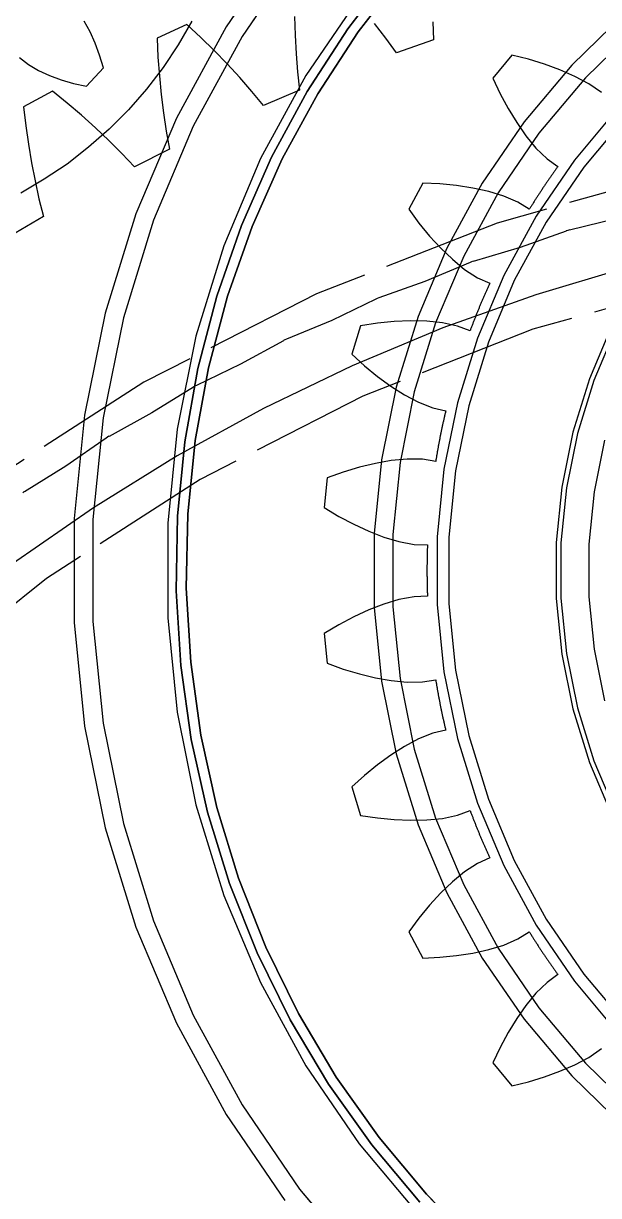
# Model space of a CAD drawing. Header units: millimetres. Extents: x -9 to 243, y -53 to 196.
# Drawn here: x 13.56 to 19.71, y 139.01 to 151.55 of the extents above; entities that cross this region are included whole.
import ezdxf

# ---------------------------------------------------------------- set-up
doc = ezdxf.new("R2010")
doc.units = ezdxf.units.MM
doc.linetypes.add('DASHED', pattern=[1.524, 1.27, -0.254])
doc.layers.add('HIDDEN', color=8, linetype='DASHED')
doc.layers.add('VISIBLE', color=7, linetype='CONTINUOUS')

msp = doc.modelspace()

# ---------------------------------------------------------------- linework, layer by layer
at = {"layer": 'HIDDEN'}
for points in [[(19.25, 153.77487), (18.62808, 153.27323), (18.04794, 152.72381), (17.51322, 152.13008), (17.02732, 151.49578), (16.59329, 150.82493), (16.21386, 150.12174), (15.89144, 149.39066), (15.62806, 148.6363), (15.42538, 147.86342), (15.28467, 147.07689), (15.20683, 146.28167), (15.19235, 145.48278), (15.24131, 144.68526), (15.35341, 143.89415), (15.52794, 143.11442), (15.76381, 142.35101), (16.05951, 141.60872), (16.4132, 140.89224), (16.82263, 140.2061), (17.28522, 139.55461), (17.79806, 138.94188)], [(19.35, 153.71202), (18.73173, 153.21762), (18.15472, 152.67563), (17.62262, 152.08949), (17.1388, 151.4629), (16.70633, 150.79983), (16.32794, 150.10448), (16.00603, 149.38124), (15.74263, 148.63471), (15.53942, 147.86959), (15.39767, 147.09075), (15.31829, 146.3031), (15.30178, 145.51163), (15.34824, 144.72136), (15.45739, 143.93728), (15.62851, 143.16436), (15.86055, 142.40748), (16.15202, 141.67146), (16.50108, 140.96093), (16.90552, 140.2804), (17.36278, 139.63417), (17.86997, 139.02635), (18.42387, 138.46077)], [(16.354, 152.43846), (15.72727, 151.51922), (15.19519, 150.54214), (14.76303, 149.51694), (14.4351, 148.45381), (14.21465, 147.36331), (14.10387, 146.25628), (14.10387, 145.14372), (14.21465, 144.03669), (14.4351, 142.94619), (14.76303, 141.88306), (15.19519, 140.85786), (15.72727, 139.88078), (16.354, 138.96154)], [(16.51343, 152.3177), (15.89793, 151.41493), (15.37538, 150.45537), (14.95097, 149.44854), (14.62891, 148.40446), (14.41241, 147.3335), (14.30362, 146.24631), (14.30362, 145.15369), (14.41241, 144.0665), (14.62891, 142.99554), (14.95097, 141.95146), (15.37538, 140.94463), (15.89793, 139.98507), (16.51343, 139.0823), (17.21575, 138.24531)], [(20.72599, 151.99252), (20.12193, 151.5108), (19.56885, 150.97134), (19.07222, 150.37948), (18.637, 149.74112), (18.26749, 149.0626), (17.96738, 148.35066), (17.73965, 147.61237), (17.58656, 146.85508), (17.50963, 146.08631), (17.50963, 145.31369), (17.58656, 144.54492), (17.73965, 143.78763), (17.96738, 143.04934), (18.26749, 142.3374), (18.637, 141.65888), (19.07222, 141.02052), (19.56885, 140.42866), (20.12193, 139.8892), (20.72599, 139.40748), (21.375, 138.9883)], [(20.72599, 151.99252), (20.12193, 151.5108), (19.56885, 150.97134), (19.07222, 150.37948), (18.637, 149.74112), (18.26749, 149.0626), (17.96738, 148.35066), (17.73965, 147.61237), (17.58656, 146.85508), (17.50963, 146.08631), (17.50963, 145.31369), (17.58656, 144.54492), (17.73965, 143.78763), (17.96738, 143.04934), (18.26749, 142.3374), (18.637, 141.65888), (19.07222, 141.02052), (19.56885, 140.42866), (20.12193, 139.8892), (20.72599, 139.40748), (21.375, 138.9883)], [(21.675, 151.89208), (21.07623, 151.50536), (20.51895, 151.06094), (20.00868, 150.56324), (19.5505, 150.0172), (19.14897, 149.42826), (18.80807, 148.80227), (18.5312, 148.14544), (18.3211, 147.46432), (18.17986, 146.76565), (18.10889, 146.0564), (18.10889, 145.3436), (18.17986, 144.63435), (18.3211, 143.93568), (18.5312, 143.25456), (18.80807, 142.59773), (19.14897, 141.97174), (19.5505, 141.3828), (20.00868, 140.83676), (20.51895, 140.33906), (21.07623, 139.89464), (21.675, 139.50792), (22.3093, 139.18273), (22.97282, 138.92232)], [(17.15113, 151.83465), (16.58056, 150.99778), (16.09616, 150.10826), (15.70272, 149.17492), (15.40417, 148.20706), (15.20348, 147.21427), (15.10263, 146.20643), (15.10263, 145.19357), (15.20348, 144.18573), (15.40417, 143.19294), (15.70272, 142.22508), (16.09616, 141.29174), (16.58056, 140.40222), (17.15113, 139.56535), (17.80219, 138.78944)], [(16.45836, 151.62824), (16.46438, 151.42854)], [(16.45836, 151.62824), (16.46438, 151.42854)], [(19.9896, 151.66076), (19.42224, 151.10737), (18.9128, 150.50025), (18.46634, 149.84541), (18.0873, 149.14938), (17.77944, 148.41906), (17.54584, 147.66172), (17.38879, 146.88489), (17.30988, 146.09627), (17.30988, 145.30373), (17.38879, 144.51511), (17.54584, 143.73828), (17.77944, 142.98094), (18.0873, 142.25062), (18.46634, 141.55459), (18.9128, 140.89975), (19.42224, 140.29263), (19.9896, 139.73924), (20.60924, 139.24509), (21.275, 138.8151)], [(19.9896, 151.66076), (19.42224, 151.10737), (18.9128, 150.50025), (18.46634, 149.84541), (18.0873, 149.14938), (17.77944, 148.41906), (17.54584, 147.66172), (17.38879, 146.88489), (17.30988, 146.09627), (17.30988, 145.30373), (17.38879, 144.51511), (17.54584, 143.73828), (17.77944, 142.98094), (18.0873, 142.25062), (18.46634, 141.55459), (18.9128, 140.89975), (19.42224, 140.29263), (19.9896, 139.73924), (20.60924, 139.24509), (21.275, 138.8151)], [(15.36174, 151.57779), (15.21556, 151.32459), (15.05324, 151.08142), (14.87548, 150.84931), (14.68302, 150.62922), (14.47667, 150.4221), (14.25732, 150.22882), (14.02587, 150.05019), (13.78331, 149.88696), (13.53066, 149.73983)], [(15.36174, 151.57779), (15.21556, 151.32459), (15.05324, 151.08142), (14.87548, 150.84931), (14.68302, 150.62922), (14.47667, 150.4221), (14.25732, 150.22882), (14.02587, 150.05019), (13.78331, 149.88696), (13.53066, 149.73983)], [(14.27263, 151.46544), (14.20967, 151.57819)], [(14.27263, 151.46544), (14.20967, 151.57819)], [(15.30724, 151.54357), (14.98843, 151.39563)], [(15.30724, 151.54357), (14.98843, 151.39563)], [(15.45545, 151.40489), (15.30724, 151.54357)], [(15.45545, 151.40489), (15.30724, 151.54357)], [(17.43468, 151.39792), (17.31529, 151.55413)], [(17.43468, 151.39792), (17.31529, 151.55413)], [(17.93618, 151.57206), (17.94502, 151.37724)], [(17.93618, 151.57206), (17.94502, 151.37724)], [(21.00369, 151.60625), (20.43672, 151.15411), (19.91759, 150.64776), (19.45145, 150.09223), (19.04294, 149.49306), (18.69611, 148.85618), (18.41443, 148.18794), (18.20068, 147.49498), (18.05698, 146.78417), (17.98478, 146.06259), (17.98478, 145.33741), (18.05698, 144.61583), (18.20068, 143.90502), (18.41443, 143.21206), (18.69611, 142.54382), (19.04294, 141.90694), (19.45145, 141.30777), (19.91759, 140.75224), (20.43672, 140.24589), (21.00369, 139.79375), (21.61287, 139.4003), (22.25819, 139.06947), (22.93324, 138.80453)], [(14.32766, 151.34389), (14.27263, 151.46544)], [(14.32766, 151.34389), (14.27263, 151.46544)], [(14.98843, 151.39563), (14.99865, 151.1929)], [(14.98843, 151.39563), (14.99865, 151.1929)], [(15.59934, 151.26398), (15.45545, 151.40489)], [(15.59934, 151.26398), (15.45545, 151.40489)], [(16.46438, 151.42854), (16.47538, 151.23064)], [(16.46438, 151.42854), (16.47538, 151.23064)], [(17.54847, 151.23955), (17.43468, 151.39792)], [(17.54847, 151.23955), (17.43468, 151.39792)], [(17.94502, 151.37724), (17.54847, 151.23955)], [(17.94502, 151.37724), (17.54847, 151.23955)], [(14.37497, 151.21457), (14.32766, 151.34389)], [(14.37497, 151.21457), (14.32766, 151.34389)], [(15.73871, 151.12082), (15.59934, 151.26398)], [(15.73871, 151.12082), (15.59934, 151.26398)], [(13.5195, 151.19051), (13.61257, 151.11412)], [(13.5195, 151.19051), (13.61257, 151.11412)], [(14.41458, 151.07823), (14.37497, 151.21457)], [(14.41458, 151.07823), (14.37497, 151.21457)], [(14.99865, 151.1929), (15.01335, 150.99206)], [(14.99865, 151.1929), (15.01335, 150.99206)], [(15.87331, 150.97534), (15.73871, 151.12082)], [(15.87331, 150.97534), (15.73871, 151.12082)], [(16.47538, 151.23064), (16.49162, 151.03471)], [(16.47538, 151.23064), (16.49162, 151.03471)], [(18.78156, 151.21446), (18.57957, 150.96834)], [(18.78156, 151.21446), (18.57957, 150.96834)], [(18.95946, 151.17012), (18.78156, 151.21446)], [(18.95946, 151.17012), (18.78156, 151.21446)], [(19.13148, 151.1179), (18.95946, 151.17012)], [(19.13148, 151.1179), (18.95946, 151.17012)], [(13.61257, 151.11412), (13.71991, 151.05036)], [(13.61257, 151.11412), (13.71991, 151.05036)], [(13.71991, 151.05036), (13.83706, 150.99601)], [(13.71991, 151.05036), (13.83706, 150.99601)], [(13.83706, 150.99601), (13.96238, 150.95021)], [(13.83706, 150.99601), (13.96238, 150.95021)], [(14.23379, 150.88339), (14.41458, 151.07823)], [(14.23379, 150.88339), (14.41458, 151.07823)], [(16.49162, 151.03471), (16.51345, 150.84092)], [(16.49162, 151.03471), (16.51345, 150.84092)], [(19.29697, 151.05741), (19.13148, 151.1179)], [(19.29697, 151.05741), (19.13148, 151.1179)], [(19.45501, 150.98796), (19.29697, 151.05741)], [(19.45501, 150.98796), (19.29697, 151.05741)], [(13.96238, 150.95021), (14.09487, 150.9127)], [(13.96238, 150.95021), (14.09487, 150.9127)], [(14.09487, 150.9127), (14.23379, 150.88339)], [(14.09487, 150.9127), (14.23379, 150.88339)], [(15.01335, 150.99206), (15.0327, 150.7932)], [(15.01335, 150.99206), (15.0327, 150.7932)], [(16.00287, 150.82746), (15.87331, 150.97534)], [(16.00287, 150.82746), (15.87331, 150.97534)], [(18.57957, 150.96834), (18.65776, 150.8025)], [(18.57957, 150.96834), (18.65776, 150.8025)], [(19.60404, 150.90819), (19.45501, 150.98796)], [(19.60404, 150.90819), (19.45501, 150.98796)], [(19.73972, 150.81373), (19.60404, 150.90819)], [(19.73972, 150.81373), (19.60404, 150.90819)], [(13.87046, 150.83069), (13.56224, 150.66178)], [(13.87046, 150.83069), (13.56224, 150.66178)], [(14.0276, 150.70221), (13.87046, 150.83069)], [(14.0276, 150.70221), (13.87046, 150.83069)], [(15.0327, 150.7932), (15.05689, 150.59648)], [(15.0327, 150.7932), (15.05689, 150.59648)], [(16.12699, 150.67704), (16.00287, 150.82746)], [(16.12699, 150.67704), (16.00287, 150.82746)], [(16.51345, 150.84092), (16.12699, 150.67704)], [(16.51345, 150.84092), (16.12699, 150.67704)], [(18.65776, 150.8025), (18.74254, 150.64398)], [(18.65776, 150.8025), (18.74254, 150.64398)], [(13.56224, 150.66178), (13.58597, 150.46019)], [(13.56224, 150.66178), (13.58597, 150.46019)], [(14.18058, 150.57124), (14.0276, 150.70221)], [(14.18058, 150.57124), (14.0276, 150.70221)], [(18.74254, 150.64398), (18.83416, 150.49347)], [(18.74254, 150.64398), (18.83416, 150.49347)], [(46.05207, 129.7), (45.9487, 131.77122), (45.63961, 133.82185), (45.12789, 135.83152), (44.41861, 137.78025), (43.51882, 139.64867), (42.43747, 141.41822), (41.18531, 143.07131), (39.77477, 144.59151), (38.21988, 145.96371), (36.53608, 147.17428), (34.74012, 148.21117), (32.84985, 149.0641), (30.88404, 149.72457), (28.86224, 150.18604), (26.80454, 150.4439), (24.73139, 150.4956), (22.66339, 150.34063), (20.6211, 149.98052), (18.62482, 149.41885), (16.69438, 148.66121), (14.84897, 147.71512), (13.10693, 146.58999)], [(46.05207, 129.7), (45.9487, 131.77122), (45.63961, 133.82185), (45.12789, 135.83152), (44.41861, 137.78025), (43.51882, 139.64867), (42.43747, 141.41822), (41.18531, 143.07131), (39.77477, 144.59151), (38.21988, 145.96371), (36.53608, 147.17428), (34.74012, 148.21117), (32.84985, 149.0641), (30.88404, 149.72457), (28.86224, 150.18604), (26.80454, 150.4439), (24.73139, 150.4956), (22.66339, 150.34063), (20.6211, 149.98052), (18.62482, 149.41885), (16.69438, 148.66121), (14.84897, 147.71512), (13.10693, 146.58999)], [(14.32919, 150.4377), (14.18058, 150.57124)], [(14.32919, 150.4377), (14.18058, 150.57124)], [(15.05689, 150.59648), (15.08618, 150.40207)], [(15.05689, 150.59648), (15.08618, 150.40207)], [(13.58597, 150.46019), (13.61406, 150.26078)], [(13.58597, 150.46019), (13.61406, 150.26078)], [(14.47322, 150.30154), (14.32919, 150.4377)], [(14.47322, 150.30154), (14.32919, 150.4377)], [(15.08618, 150.40207), (15.12091, 150.21017)], [(15.08618, 150.40207), (15.12091, 150.21017)], [(18.83416, 150.49347), (18.9331, 150.35201)], [(18.83416, 150.49347), (18.9331, 150.35201)], [(13.61406, 150.26078), (13.64664, 150.06366)], [(13.61406, 150.26078), (13.64664, 150.06366)], [(14.61236, 150.16264), (14.47322, 150.30154)], [(14.61236, 150.16264), (14.47322, 150.30154)], [(18.9331, 150.35201), (19.04041, 150.2214)], [(18.9331, 150.35201), (19.04041, 150.2214)], [(14.74625, 150.02085), (14.61236, 150.16264)], [(14.74625, 150.02085), (14.61236, 150.16264)], [(15.12091, 150.21017), (14.74625, 150.02085)], [(15.12091, 150.21017), (14.74625, 150.02085)], [(19.04041, 150.2214), (19.15952, 150.10676)], [(19.04041, 150.2214), (19.15952, 150.10676)], [(13.64664, 150.06366), (13.68392, 149.86899)], [(13.64664, 150.06366), (13.68392, 149.86899)], [(19.27501, 150.0232), (19.26989, 150.01612), (19.26478, 150.00904), (19.25968, 150.00194), (19.25459, 149.99485), (19.24951, 149.98774), (19.24444, 149.98063), (19.23937, 149.97352), (19.23431, 149.9664), (19.22926, 149.95927), (19.22422, 149.95213), (19.21919, 149.94499), (19.21417, 149.93785), (19.20915, 149.9307), (19.20415, 149.92354), (19.19915, 149.91638), (19.19416, 149.90921), (19.18918, 149.90203), (19.18421, 149.89485), (19.17924, 149.88766), (19.17429, 149.88047), (19.16934, 149.87327), (19.1644, 149.86607), (19.15947, 149.85885), (19.15455, 149.85164), (19.14964, 149.84442), (19.14473, 149.83719), (19.13984, 149.82995), (19.13495, 149.82271), (19.13007, 149.81547), (19.1252, 149.80822), (19.12034, 149.80096), (19.11549, 149.7937), (19.11064, 149.78643), (19.10581, 149.77916), (19.10098, 149.77188), (19.09616, 149.76459), (19.09135, 149.7573), (19.08655, 149.75), (19.08176, 149.7427), (19.07697, 149.73539), (19.0722, 149.72808), (19.06743, 149.72076), (19.06267, 149.71343), (19.05793, 149.7061), (19.05319, 149.69876), (19.04845, 149.69142), (19.04373, 149.68407), (19.03902, 149.67672), (19.03431, 149.66936), (19.02961, 149.662), (19.02493, 149.65463), (19.02025, 149.64725), (19.01558, 149.63987), (19.01091, 149.63248), (19.00626, 149.62509), (19.00162, 149.61769), (18.99698, 149.61029), (18.99235, 149.60288), (18.98774, 149.59547), (18.98313, 149.58805), (18.97853, 149.58062), (18.97393, 149.57319), (18.96935, 149.56576)], [(19.27501, 150.0232), (19.26989, 150.01612), (19.26478, 150.00904), (19.25968, 150.00194), (19.25459, 149.99485), (19.24951, 149.98774), (19.24444, 149.98063), (19.23937, 149.97352), (19.23431, 149.9664), (19.22926, 149.95927), (19.22422, 149.95213), (19.21919, 149.94499), (19.21417, 149.93785), (19.20915, 149.9307), (19.20415, 149.92354), (19.19915, 149.91638), (19.19416, 149.90921), (19.18918, 149.90203), (19.18421, 149.89485), (19.17924, 149.88766), (19.17429, 149.88047), (19.16934, 149.87327), (19.1644, 149.86607), (19.15947, 149.85885), (19.15455, 149.85164), (19.14964, 149.84442), (19.14473, 149.83719), (19.13984, 149.82995), (19.13495, 149.82271), (19.13007, 149.81547), (19.1252, 149.80822), (19.12034, 149.80096), (19.11549, 149.7937), (19.11064, 149.78643), (19.10581, 149.77916), (19.10098, 149.77188), (19.09616, 149.76459), (19.09135, 149.7573), (19.08655, 149.75), (19.08176, 149.7427), (19.07697, 149.73539), (19.0722, 149.72808), (19.06743, 149.72076), (19.06267, 149.71343), (19.05793, 149.7061), (19.05319, 149.69876), (19.04845, 149.69142), (19.04373, 149.68407), (19.03902, 149.67672), (19.03431, 149.66936), (19.02961, 149.662), (19.02493, 149.65463), (19.02025, 149.64725), (19.01558, 149.63987), (19.01091, 149.63248), (19.00626, 149.62509), (19.00162, 149.61769), (18.99698, 149.61029), (18.99235, 149.60288), (18.98774, 149.59547), (18.98313, 149.58805), (18.97853, 149.58062), (18.97393, 149.57319), (18.96935, 149.56576)], [(19.15952, 150.10676), (19.27501, 150.0232)], [(19.15952, 150.10676), (19.27501, 150.0232)], [(13.68392, 149.86899), (13.72613, 149.67697)], [(13.68392, 149.86899), (13.72613, 149.67697)], [(17.83003, 149.84657), (17.67994, 149.56577)], [(17.83003, 149.84657), (17.67994, 149.56577)], [(18.01316, 149.83779), (17.83003, 149.84657)], [(18.01316, 149.83779), (17.83003, 149.84657)], [(18.19206, 149.82013), (18.01316, 149.83779)], [(18.19206, 149.82013), (18.01316, 149.83779)], [(18.36617, 149.79309), (18.19206, 149.82013)], [(18.36617, 149.79309), (18.19206, 149.82013)], [(18.53473, 149.75581), (18.36617, 149.79309)], [(18.53473, 149.75581), (18.36617, 149.79309)], [(18.69646, 149.70665), (18.53473, 149.75581)], [(18.69646, 149.70665), (18.53473, 149.75581)], [(13.72613, 149.67697), (13.7736, 149.48782)], [(13.72613, 149.67697), (13.7736, 149.48782)], [(18.84796, 149.64047), (18.69646, 149.70665)], [(18.84796, 149.64047), (18.69646, 149.70665)], [(18.96935, 149.56576), (18.84796, 149.64047)], [(18.96935, 149.56576), (18.84796, 149.64047)], [(17.67994, 149.56577), (17.78898, 149.41838)], [(17.67994, 149.56577), (17.78898, 149.41838)], [(13.7736, 149.48782), (13.41242, 149.2739)], [(13.7736, 149.48782), (13.41242, 149.2739)], [(17.78898, 149.41838), (17.90305, 149.27944)], [(17.78898, 149.41838), (17.90305, 149.27944)], [(19.90696, 149.46646), (19.39874, 149.34339)], [(19.90696, 149.46646), (19.39874, 149.34339)], [(44.85207, 129.7), (44.75466, 131.65174), (44.46341, 133.58407), (43.9812, 135.47781), (43.31284, 137.31412), (42.46496, 139.07477), (41.44599, 140.74224), (40.26605, 142.29997), (38.93688, 143.73247), (37.47169, 145.02551), (35.88503, 146.16624), (34.19267, 147.14333), (32.41144, 147.94705), (30.55903, 148.56942), (28.65386, 149.00427), (26.71486, 149.24726), (24.76131, 149.29597), (22.81261, 149.14994), (20.88813, 148.8106), (19.007, 148.28134), (17.18792, 147.5674), (15.44897, 146.67589), (13.80742, 145.61566), (12.27959, 144.39726)], [(44.85207, 129.7), (44.75466, 131.65174), (44.46341, 133.58407), (43.9812, 135.47781), (43.31284, 137.31412), (42.46496, 139.07477), (41.44599, 140.74224), (40.26605, 142.29997), (38.93688, 143.73247), (37.47169, 145.02551), (35.88503, 146.16624), (34.19267, 147.14333), (32.41144, 147.94705), (30.55903, 148.56942), (28.65386, 149.00427), (26.71486, 149.24726), (24.76131, 149.29597), (22.81261, 149.14994), (20.88813, 148.8106), (19.007, 148.28134), (17.18792, 147.5674), (15.44897, 146.67589), (13.80742, 145.61566), (12.27959, 144.39726)], [(17.90305, 149.27944), (18.02227, 149.14969)], [(17.90305, 149.27944), (18.02227, 149.14969)], [(19.36363, 149.33289), (18.87122, 149.15694)], [(19.36363, 149.33289), (18.87122, 149.15694)], [(19.38091, 149.33907), (19.36317, 149.33477)], [(19.38091, 149.33907), (19.36317, 149.33477)], [(19.36363, 149.33289), (19.36317, 149.33477)], [(19.36363, 149.33289), (19.36317, 149.33477)], [(19.39809, 149.34521), (19.38091, 149.33907)], [(19.39809, 149.34521), (19.38091, 149.33907)], [(19.39874, 149.34339), (19.39809, 149.34521)], [(19.39874, 149.34339), (19.39809, 149.34521)], [(18.02227, 149.14969), (18.14692, 149.03026)], [(18.02227, 149.14969), (18.14692, 149.03026)], [(18.87122, 149.15694), (18.37021, 149.00721)], [(18.87122, 149.15694), (18.37021, 149.00721)], [(18.3357, 148.99488), (17.85326, 148.79318)], [(18.3357, 148.99488), (17.85326, 148.79318)], [(18.14692, 149.03026), (18.27764, 148.92309)], [(18.14692, 149.03026), (18.27764, 148.92309)], [(18.35263, 149.00196), (18.33515, 148.99673)], [(18.35263, 149.00196), (18.33515, 148.99673)], [(18.3357, 148.99488), (18.33515, 148.99673)], [(18.3357, 148.99488), (18.33515, 148.99673)], [(18.36947, 149.009), (18.35263, 149.00196)], [(18.36947, 149.009), (18.35263, 149.00196)], [(18.37021, 149.00721), (18.36947, 149.009)], [(18.37021, 149.00721), (18.36947, 149.009)], [(18.27764, 148.92309), (18.41683, 148.83389)], [(18.27764, 148.92309), (18.41683, 148.83389)], [(20.04617, 148.95143), (19.03743, 148.64997)], [(20.04617, 148.95143), (19.03743, 148.64997)], [(17.85326, 148.79318), (17.36085, 148.61722)], [(17.85326, 148.79318), (17.36085, 148.61722)], [(18.5464, 148.77447), (18.54276, 148.76653), (18.53914, 148.75858), (18.53552, 148.75063), (18.53191, 148.74268), (18.52831, 148.73472), (18.52472, 148.72675), (18.52114, 148.71879), (18.51757, 148.71082), (18.51401, 148.70284), (18.51046, 148.69486), (18.50691, 148.68688), (18.50338, 148.67889), (18.49986, 148.67089), (18.49634, 148.6629), (18.49284, 148.6549), (18.48934, 148.64689), (18.48586, 148.63888), (18.48238, 148.63087), (18.47892, 148.62285), (18.47546, 148.61483), (18.47201, 148.6068), (18.46857, 148.59877), (18.46515, 148.59074), (18.46173, 148.5827), (18.45832, 148.57466), (18.45492, 148.56661), (18.45153, 148.55856), (18.44815, 148.55051), (18.44477, 148.54245), (18.44141, 148.53439), (18.43806, 148.52632), (18.43472, 148.51825), (18.43139, 148.51018), (18.42806, 148.5021), (18.42475, 148.49402), (18.42144, 148.48594), (18.41815, 148.47785), (18.41486, 148.46975), (18.41159, 148.46166), (18.40832, 148.45355), (18.40507, 148.44545), (18.40182, 148.43734), (18.39858, 148.42923), (18.39535, 148.42111), (18.39214, 148.41299), (18.38893, 148.40487), (18.38573, 148.39674), (18.38254, 148.38861), (18.37936, 148.38047), (18.37619, 148.37233), (18.37303, 148.36419), (18.36988, 148.35604), (18.36674, 148.34789), (18.36361, 148.33974), (18.36048, 148.33158), (18.35737, 148.32342), (18.35427, 148.31525), (18.35118, 148.30708), (18.3481, 148.29891), (18.34502, 148.29073), (18.34196, 148.28255), (18.3389, 148.27437), (18.33586, 148.26618)], [(18.5464, 148.77447), (18.54276, 148.76653), (18.53914, 148.75858), (18.53552, 148.75063), (18.53191, 148.74268), (18.52831, 148.73472), (18.52472, 148.72675), (18.52114, 148.71879), (18.51757, 148.71082), (18.51401, 148.70284), (18.51046, 148.69486), (18.50691, 148.68688), (18.50338, 148.67889), (18.49986, 148.67089), (18.49634, 148.6629), (18.49284, 148.6549), (18.48934, 148.64689), (18.48586, 148.63888), (18.48238, 148.63087), (18.47892, 148.62285), (18.47546, 148.61483), (18.47201, 148.6068), (18.46857, 148.59877), (18.46515, 148.59074), (18.46173, 148.5827), (18.45832, 148.57466), (18.45492, 148.56661), (18.45153, 148.55856), (18.44815, 148.55051), (18.44477, 148.54245), (18.44141, 148.53439), (18.43806, 148.52632), (18.43472, 148.51825), (18.43139, 148.51018), (18.42806, 148.5021), (18.42475, 148.49402), (18.42144, 148.48594), (18.41815, 148.47785), (18.41486, 148.46975), (18.41159, 148.46166), (18.40832, 148.45355), (18.40507, 148.44545), (18.40182, 148.43734), (18.39858, 148.42923), (18.39535, 148.42111), (18.39214, 148.41299), (18.38893, 148.40487), (18.38573, 148.39674), (18.38254, 148.38861), (18.37936, 148.38047), (18.37619, 148.37233), (18.37303, 148.36419), (18.36988, 148.35604), (18.36674, 148.34789), (18.36361, 148.33974), (18.36048, 148.33158), (18.35737, 148.32342), (18.35427, 148.31525), (18.35118, 148.30708), (18.3481, 148.29891), (18.34502, 148.29073), (18.34196, 148.28255), (18.3389, 148.27437), (18.33586, 148.26618)], [(18.41683, 148.83389), (18.5464, 148.77447)], [(18.41683, 148.83389), (18.5464, 148.77447)], [(17.36002, 148.61896), (17.34357, 148.61105)], [(17.36002, 148.61896), (17.34357, 148.61105)], [(17.36085, 148.61722), (17.36002, 148.61896)], [(17.36085, 148.61722), (17.36002, 148.61896)], [(19.03743, 148.64997), (18.04599, 148.29569)], [(19.03743, 148.64997), (18.04599, 148.29569)], [(17.32704, 148.60308), (16.85592, 148.37621)], [(17.32704, 148.60308), (16.85592, 148.37621)], [(17.34357, 148.61105), (17.32639, 148.60491)], [(17.34357, 148.61105), (17.32639, 148.60491)], [(17.32704, 148.60308), (17.32639, 148.60491)], [(17.32704, 148.60308), (17.32639, 148.60491)], [(16.85592, 148.37621), (16.37349, 148.17451)], [(16.85592, 148.37621), (16.37349, 148.17451)], [(17.52388, 148.36403), (17.34497, 148.34645)], [(17.52388, 148.36403), (17.34497, 148.34645)], [(17.69992, 148.37147), (17.52388, 148.36403)], [(17.69992, 148.37147), (17.52388, 148.36403)], [(17.87251, 148.36779), (17.69992, 148.37147)], [(17.87251, 148.36779), (17.69992, 148.37147)], [(18.04073, 148.35113), (17.87251, 148.36779)], [(18.04073, 148.35113), (17.87251, 148.36779)], [(17.16365, 148.31933), (17.07122, 148.01465)], [(17.16365, 148.31933), (17.07122, 148.01465)], [(18.04599, 148.29569), (17.07464, 147.88958)], [(18.04599, 148.29569), (17.07464, 147.88958)], [(17.34497, 148.34645), (17.16365, 148.31933)], [(17.34497, 148.34645), (17.16365, 148.31933)], [(18.20223, 148.31578), (18.04073, 148.35113)], [(18.20223, 148.31578), (18.04073, 148.35113)], [(18.33586, 148.26618), (18.20223, 148.31578)], [(18.33586, 148.26618), (18.20223, 148.31578)], [(19.84419, 148.3033), (19.61184, 147.75212), (19.43554, 147.18054), (19.31702, 146.59425), (19.25746, 145.99908), (19.25746, 145.40092), (19.31702, 144.80575), (19.43554, 144.21946), (19.61184, 143.64788), (19.84419, 143.0967)], [(19.84419, 148.3033), (19.61184, 147.75212), (19.43554, 147.18054), (19.31702, 146.59425), (19.25746, 145.99908), (19.25746, 145.40092), (19.31702, 144.80575), (19.43554, 144.21946), (19.61184, 143.64788), (19.84419, 143.0967)], [(19.84419, 148.3033), (19.61184, 147.75212), (19.43554, 147.18054), (19.31702, 146.59425), (19.25746, 145.99908), (19.25746, 145.40092), (19.31702, 144.80575), (19.43554, 144.21946), (19.61184, 143.64788), (19.84419, 143.0967)], [(19.84419, 148.3033), (19.61184, 147.75212), (19.43554, 147.18054), (19.31702, 146.59425), (19.25746, 145.99908), (19.25746, 145.40092), (19.31702, 144.80575), (19.43554, 144.21946), (19.61184, 143.64788), (19.84419, 143.0967)], [(19.88924, 148.28161), (19.65883, 147.73502), (19.48399, 147.16821), (19.36646, 146.5868), (19.3074, 145.99658), (19.3074, 145.40342), (19.36646, 144.8132), (19.48399, 144.23179), (19.65883, 143.66498), (19.88924, 143.11839)], [(19.88924, 148.28161), (19.65883, 147.73502), (19.48399, 147.16821), (19.36646, 146.5868), (19.3074, 145.99658), (19.3074, 145.40342), (19.36646, 144.8132), (19.48399, 144.23179), (19.65883, 143.66498), (19.88924, 143.11839)], [(16.34047, 148.1586), (15.88198, 147.90718)], [(16.34047, 148.1586), (15.88198, 147.90718)], [(16.35656, 148.16743), (16.33972, 148.16039)], [(16.35656, 148.16743), (16.33972, 148.16039)], [(16.34047, 148.1586), (16.33972, 148.16039)], [(16.34047, 148.1586), (16.33972, 148.16039)], [(16.37256, 148.1762), (16.35656, 148.16743)], [(16.37256, 148.1762), (16.35656, 148.16743)], [(16.37349, 148.17451), (16.37256, 148.1762)], [(16.37349, 148.17451), (16.37256, 148.1762)], [(17.07122, 148.01465), (17.20692, 147.89136)], [(17.07122, 148.01465), (17.20692, 147.89136)], [(15.88198, 147.90718), (15.41086, 147.6803)], [(15.88198, 147.90718), (15.41086, 147.6803)], [(17.07464, 147.88958), (16.12607, 147.43277)], [(17.07464, 147.88958), (16.12607, 147.43277)], [(17.20692, 147.89136), (17.34591, 147.77734)], [(17.20692, 147.89136), (17.34591, 147.77734)], [(17.34591, 147.77734), (17.48815, 147.67335)], [(17.34591, 147.77734), (17.48815, 147.67335)], [(15.37872, 147.66268), (14.93414, 147.3874)], [(15.37872, 147.66268), (14.93414, 147.3874)], [(15.39432, 147.67234), (15.37788, 147.66442)], [(15.39432, 147.67234), (15.37788, 147.66442)], [(15.37872, 147.66268), (15.37788, 147.66442)], [(15.37872, 147.66268), (15.37788, 147.66442)], [(15.40984, 147.68194), (15.39432, 147.67234)], [(15.40984, 147.68194), (15.39432, 147.67234)], [(15.41086, 147.6803), (15.40984, 147.68194)], [(15.41086, 147.6803), (15.40984, 147.68194)], [(17.48815, 147.67335), (17.6337, 147.58053)], [(17.48815, 147.67335), (17.6337, 147.58053)], [(17.6337, 147.58053), (17.78282, 147.50092)], [(17.6337, 147.58053), (17.78282, 147.50092)], [(17.78282, 147.50092), (17.93674, 147.44059)], [(17.78282, 147.50092), (17.93674, 147.44059)], [(14.93414, 147.3874), (14.47565, 147.13598)], [(14.93414, 147.3874), (14.47565, 147.13598)], [(16.12607, 147.43277), (15.20293, 146.92654)], [(16.12607, 147.43277), (15.20293, 146.92654)], [(17.93674, 147.44059), (18.07541, 147.40759)], [(17.93674, 147.44059), (18.07541, 147.40759)], [(18.07541, 147.40759), (18.07339, 147.39909), (18.07138, 147.39059), (18.06939, 147.38208), (18.0674, 147.37358), (18.06542, 147.36507), (18.06345, 147.35656), (18.0615, 147.34805), (18.05955, 147.33953), (18.05761, 147.33101), (18.05569, 147.32249), (18.05377, 147.31397), (18.05186, 147.30545), (18.04997, 147.29692), (18.04808, 147.28839), (18.04621, 147.27986), (18.04434, 147.27133), (18.04248, 147.26279), (18.04064, 147.25426), (18.0388, 147.24572), (18.03698, 147.23717), (18.03516, 147.22863), (18.03335, 147.22008), (18.03156, 147.21154), (18.02977, 147.20299), (18.028, 147.19443), (18.02623, 147.18588), (18.02448, 147.17732), (18.02273, 147.16876), (18.021, 147.1602), (18.01928, 147.15164), (18.01756, 147.14307), (18.01586, 147.13451), (18.01416, 147.12594), (18.01248, 147.11737), (18.01081, 147.10879), (18.00914, 147.10022), (18.00749, 147.09164), (18.00585, 147.08306), (18.00421, 147.07448), (18.00259, 147.0659), (18.00098, 147.05732), (17.99938, 147.04873), (17.99778, 147.04014), (17.9962, 147.03155), (17.99463, 147.02296), (17.99307, 147.01436), (17.99152, 147.00577), (17.98997, 146.99717), (17.98844, 146.98857), (17.98692, 146.97997), (17.98541, 146.97137), (17.98391, 146.96276), (17.98242, 146.95415), (17.98094, 146.94555), (17.97947, 146.93694), (17.97801, 146.92832), (17.97656, 146.91971), (17.97512, 146.9111), (17.97369, 146.90248), (17.97227, 146.89386), (17.97086, 146.88524), (17.96946, 146.87662), (17.96808, 146.86799)], [(18.07541, 147.40759), (18.07339, 147.39909), (18.07138, 147.39059), (18.06939, 147.38208), (18.0674, 147.37358), (18.06542, 147.36507), (18.06345, 147.35656), (18.0615, 147.34805), (18.05955, 147.33953), (18.05761, 147.33101), (18.05569, 147.32249), (18.05377, 147.31397), (18.05186, 147.30545), (18.04997, 147.29692), (18.04808, 147.28839), (18.04621, 147.27986), (18.04434, 147.27133), (18.04248, 147.26279), (18.04064, 147.25426), (18.0388, 147.24572), (18.03698, 147.23717), (18.03516, 147.22863), (18.03335, 147.22008), (18.03156, 147.21154), (18.02977, 147.20299), (18.028, 147.19443), (18.02623, 147.18588), (18.02448, 147.17732), (18.02273, 147.16876), (18.021, 147.1602), (18.01928, 147.15164), (18.01756, 147.14307), (18.01586, 147.13451), (18.01416, 147.12594), (18.01248, 147.11737), (18.01081, 147.10879), (18.00914, 147.10022), (18.00749, 147.09164), (18.00585, 147.08306), (18.00421, 147.07448), (18.00259, 147.0659), (18.00098, 147.05732), (17.99938, 147.04873), (17.99778, 147.04014), (17.9962, 147.03155), (17.99463, 147.02296), (17.99307, 147.01436), (17.99152, 147.00577), (17.98997, 146.99717), (17.98844, 146.98857), (17.98692, 146.97997), (17.98541, 146.97137), (17.98391, 146.96276), (17.98242, 146.95415), (17.98094, 146.94555), (17.97947, 146.93694), (17.97801, 146.92832), (17.97656, 146.91971), (17.97512, 146.9111), (17.97369, 146.90248), (17.97227, 146.89386), (17.97086, 146.88524), (17.96946, 146.87662), (17.96808, 146.86799)], [(14.44449, 147.11668), (14.01506, 146.81833)], [(14.44449, 147.11668), (14.01506, 146.81833)], [(14.45956, 147.12715), (14.44356, 147.11838)], [(14.45956, 147.12715), (14.44356, 147.11838)], [(14.44449, 147.11668), (14.44356, 147.11838)], [(14.44449, 147.11668), (14.44356, 147.11838)], [(14.47455, 147.13757), (14.45956, 147.12715)], [(14.47455, 147.13757), (14.45956, 147.12715)], [(14.47565, 147.13598), (14.47455, 147.13757)], [(14.47565, 147.13598), (14.47455, 147.13757)], [(19.77471, 147.09418), (19.66311, 146.54209), (19.60702, 145.98163), (19.60702, 145.41837), (19.66311, 144.85791), (19.77471, 144.30582)], [(19.77471, 147.09418), (19.66311, 146.54209), (19.60702, 145.98163), (19.60702, 145.41837), (19.66311, 144.85791), (19.77471, 144.30582)], [(15.20293, 146.92654), (14.3078, 146.3723)], [(15.20293, 146.92654), (14.3078, 146.3723)], [(17.49381, 146.87725), (17.32382, 146.84719)], [(17.49381, 146.87725), (17.32382, 146.84719)], [(17.66204, 146.89373), (17.49381, 146.87725)], [(17.66204, 146.89373), (17.49381, 146.87725)], [(17.82733, 146.89057), (17.66204, 146.89373)], [(17.82733, 146.89057), (17.66204, 146.89373)], [(17.96808, 146.86799), (17.82733, 146.89057)], [(17.96808, 146.86799), (17.82733, 146.89057)], [(14.01506, 146.81833), (13.57048, 146.54306)], [(14.01506, 146.81833), (13.57048, 146.54306)], [(16.98057, 146.7534), (16.80802, 146.69143)], [(16.98057, 146.7534), (16.80802, 146.69143)], [(17.15261, 146.80555), (16.98057, 146.7534)], [(17.15261, 146.80555), (16.98057, 146.7534)], [(17.32382, 146.84719), (17.15261, 146.80555)], [(17.32382, 146.84719), (17.15261, 146.80555)], [(16.80802, 146.69143), (16.77681, 146.37457)], [(16.80802, 146.69143), (16.77681, 146.37457)], [(13.56929, 146.54459), (13.55488, 146.5334)], [(13.56929, 146.54459), (13.55488, 146.5334)], [(13.57048, 146.54306), (13.56929, 146.54459)], [(13.57048, 146.54306), (13.56929, 146.54459)], [(14.3078, 146.3723), (13.44316, 145.77158)], [(14.3078, 146.3723), (13.44316, 145.77158)], [(16.77681, 146.37457), (16.93395, 146.28012)], [(16.77681, 146.37457), (16.93395, 146.28012)], [(16.93395, 146.28012), (17.09252, 146.19541)], [(16.93395, 146.28012), (17.09252, 146.19541)], [(17.09252, 146.19541), (17.25231, 146.12117)], [(17.09252, 146.19541), (17.25231, 146.12117)], [(17.25231, 146.12117), (17.41317, 146.05853)], [(17.25231, 146.12117), (17.41317, 146.05853)], [(17.41317, 146.05853), (17.57496, 146.00954)], [(17.41317, 146.05853), (17.57496, 146.00954)], [(17.57496, 146.00954), (17.73769, 145.9804)], [(17.57496, 146.00954), (17.73769, 145.9804)], [(17.73769, 145.9804), (17.88013, 145.97508)], [(17.73769, 145.9804), (17.88013, 145.97508)], [(17.88013, 145.97508), (17.87981, 145.96635), (17.8795, 145.95762), (17.8792, 145.94889), (17.87891, 145.94016), (17.87863, 145.93143), (17.87836, 145.9227), (17.8781, 145.91397), (17.87786, 145.90524), (17.87762, 145.89651), (17.87739, 145.88778), (17.87717, 145.87905), (17.87697, 145.87031), (17.87677, 145.86158), (17.87658, 145.85285), (17.87641, 145.84412), (17.87624, 145.83538), (17.87609, 145.82665), (17.87594, 145.81791), (17.87581, 145.80918), (17.87568, 145.80045), (17.87557, 145.79171), (17.87547, 145.78298), (17.87537, 145.77424), (17.87529, 145.76551), (17.87522, 145.75678), (17.87516, 145.74804), (17.8751, 145.73931), (17.87506, 145.73057), (17.87503, 145.72184), (17.87501, 145.7131), (17.875, 145.70437), (17.875, 145.69563), (17.87501, 145.6869), (17.87503, 145.67816), (17.87506, 145.66943), (17.8751, 145.66069), (17.87516, 145.65196), (17.87522, 145.64322), (17.87529, 145.63449), (17.87537, 145.62576), (17.87547, 145.61702), (17.87557, 145.60829), (17.87568, 145.59955), (17.87581, 145.59082), (17.87594, 145.58209), (17.87609, 145.57335), (17.87624, 145.56462), (17.87641, 145.55588), (17.87658, 145.54715), (17.87677, 145.53842), (17.87697, 145.52969), (17.87717, 145.52095), (17.87739, 145.51222), (17.87762, 145.50349), (17.87786, 145.49476), (17.8781, 145.48603), (17.87836, 145.4773), (17.87863, 145.46857), (17.87891, 145.45984), (17.8792, 145.45111), (17.8795, 145.44238), (17.87981, 145.43365), (17.88013, 145.42492)], [(17.88013, 145.97508), (17.87981, 145.96635), (17.8795, 145.95762), (17.8792, 145.94889), (17.87891, 145.94016), (17.87863, 145.93143), (17.87836, 145.9227), (17.8781, 145.91397), (17.87786, 145.90524), (17.87762, 145.89651), (17.87739, 145.88778), (17.87717, 145.87905), (17.87697, 145.87031), (17.87677, 145.86158), (17.87658, 145.85285), (17.87641, 145.84412), (17.87624, 145.83538), (17.87609, 145.82665), (17.87594, 145.81791), (17.87581, 145.80918), (17.87568, 145.80045), (17.87557, 145.79171), (17.87547, 145.78298), (17.87537, 145.77424), (17.87529, 145.76551), (17.87522, 145.75678), (17.87516, 145.74804), (17.8751, 145.73931), (17.87506, 145.73057), (17.87503, 145.72184), (17.87501, 145.7131), (17.875, 145.70437), (17.875, 145.69563), (17.87501, 145.6869), (17.87503, 145.67816), (17.87506, 145.66943), (17.8751, 145.66069), (17.87516, 145.65196), (17.87522, 145.64322), (17.87529, 145.63449), (17.87537, 145.62576), (17.87547, 145.61702), (17.87557, 145.60829), (17.87568, 145.59955), (17.87581, 145.59082), (17.87594, 145.58209), (17.87609, 145.57335), (17.87624, 145.56462), (17.87641, 145.55588), (17.87658, 145.54715), (17.87677, 145.53842), (17.87697, 145.52969), (17.87717, 145.52095), (17.87739, 145.51222), (17.87762, 145.50349), (17.87786, 145.49476), (17.8781, 145.48603), (17.87836, 145.4773), (17.87863, 145.46857), (17.87891, 145.45984), (17.8792, 145.45111), (17.8795, 145.44238), (17.87981, 145.43365), (17.88013, 145.42492)], [(17.57496, 145.39046), (17.41317, 145.34147)], [(17.57496, 145.39046), (17.41317, 145.34147)], [(17.73769, 145.4196), (17.57496, 145.39046)], [(17.73769, 145.4196), (17.57496, 145.39046)], [(17.88013, 145.42492), (17.73769, 145.4196)], [(17.88013, 145.42492), (17.73769, 145.4196)], [(17.25231, 145.27883), (17.09252, 145.20459)], [(17.25231, 145.27883), (17.09252, 145.20459)], [(17.41317, 145.34147), (17.25231, 145.27883)], [(17.41317, 145.34147), (17.25231, 145.27883)], [(16.93395, 145.11988), (16.77681, 145.02543)], [(16.93395, 145.11988), (16.77681, 145.02543)], [(17.09252, 145.20459), (16.93395, 145.11988)], [(17.09252, 145.20459), (16.93395, 145.11988)], [(16.77681, 145.02543), (16.80802, 144.70857)], [(16.77681, 145.02543), (16.80802, 144.70857)], [(16.80802, 144.70857), (16.98057, 144.6466)], [(16.80802, 144.70857), (16.98057, 144.6466)], [(16.98057, 144.6466), (17.15261, 144.59445)], [(16.98057, 144.6466), (17.15261, 144.59445)], [(17.15261, 144.59445), (17.32382, 144.55281)], [(17.15261, 144.59445), (17.32382, 144.55281)], [(17.32382, 144.55281), (17.49381, 144.52275)], [(17.32382, 144.55281), (17.49381, 144.52275)], [(17.49381, 144.52275), (17.66204, 144.50627)], [(17.49381, 144.52275), (17.66204, 144.50627)], [(17.66204, 144.50627), (17.82733, 144.50943)], [(17.66204, 144.50627), (17.82733, 144.50943)], [(17.82733, 144.50943), (17.96808, 144.53201)], [(17.82733, 144.50943), (17.96808, 144.53201)], [(17.96808, 144.53201), (17.96946, 144.52338), (17.97086, 144.51476), (17.97227, 144.50614), (17.97369, 144.49752), (17.97512, 144.4889), (17.97656, 144.48029), (17.97801, 144.47168), (17.97947, 144.46306), (17.98094, 144.45445), (17.98242, 144.44585), (17.98391, 144.43724), (17.98541, 144.42863), (17.98692, 144.42003), (17.98844, 144.41143), (17.98997, 144.40283), (17.99152, 144.39423), (17.99307, 144.38564), (17.99463, 144.37704), (17.9962, 144.36845), (17.99778, 144.35986), (17.99938, 144.35127), (18.00098, 144.34268), (18.00259, 144.3341), (18.00421, 144.32552), (18.00585, 144.31694), (18.00749, 144.30836), (18.00914, 144.29978), (18.01081, 144.29121), (18.01248, 144.28263), (18.01416, 144.27406), (18.01586, 144.26549), (18.01756, 144.25693), (18.01928, 144.24836), (18.021, 144.2398), (18.02273, 144.23124), (18.02448, 144.22268), (18.02623, 144.21412), (18.028, 144.20557), (18.02977, 144.19701), (18.03156, 144.18846), (18.03335, 144.17992), (18.03516, 144.17137), (18.03698, 144.16283), (18.0388, 144.15428), (18.04064, 144.14574), (18.04248, 144.13721), (18.04434, 144.12867), (18.04621, 144.12014), (18.04808, 144.11161), (18.04997, 144.10308), (18.05186, 144.09455), (18.05377, 144.08603), (18.05569, 144.07751), (18.05761, 144.06899), (18.05955, 144.06047), (18.0615, 144.05195), (18.06345, 144.04344), (18.06542, 144.03493), (18.0674, 144.02642), (18.06939, 144.01792), (18.07138, 144.00941), (18.07339, 144.00091), (18.07541, 143.99241)], [(17.96808, 144.53201), (17.96946, 144.52338), (17.97086, 144.51476), (17.97227, 144.50614), (17.97369, 144.49752), (17.97512, 144.4889), (17.97656, 144.48029), (17.97801, 144.47168), (17.97947, 144.46306), (17.98094, 144.45445), (17.98242, 144.44585), (17.98391, 144.43724), (17.98541, 144.42863), (17.98692, 144.42003), (17.98844, 144.41143), (17.98997, 144.40283), (17.99152, 144.39423), (17.99307, 144.38564), (17.99463, 144.37704), (17.9962, 144.36845), (17.99778, 144.35986), (17.99938, 144.35127), (18.00098, 144.34268), (18.00259, 144.3341), (18.00421, 144.32552), (18.00585, 144.31694), (18.00749, 144.30836), (18.00914, 144.29978), (18.01081, 144.29121), (18.01248, 144.28263), (18.01416, 144.27406), (18.01586, 144.26549), (18.01756, 144.25693), (18.01928, 144.24836), (18.021, 144.2398), (18.02273, 144.23124), (18.02448, 144.22268), (18.02623, 144.21412), (18.028, 144.20557), (18.02977, 144.19701), (18.03156, 144.18846), (18.03335, 144.17992), (18.03516, 144.17137), (18.03698, 144.16283), (18.0388, 144.15428), (18.04064, 144.14574), (18.04248, 144.13721), (18.04434, 144.12867), (18.04621, 144.12014), (18.04808, 144.11161), (18.04997, 144.10308), (18.05186, 144.09455), (18.05377, 144.08603), (18.05569, 144.07751), (18.05761, 144.06899), (18.05955, 144.06047), (18.0615, 144.05195), (18.06345, 144.04344), (18.06542, 144.03493), (18.0674, 144.02642), (18.06939, 144.01792), (18.07138, 144.00941), (18.07339, 144.00091), (18.07541, 143.99241)], [(18.07541, 143.99241), (17.93674, 143.95941)], [(18.07541, 143.99241), (17.93674, 143.95941)], [(17.78282, 143.89908), (17.6337, 143.81947)], [(17.78282, 143.89908), (17.6337, 143.81947)], [(17.93674, 143.95941), (17.78282, 143.89908)], [(17.93674, 143.95941), (17.78282, 143.89908)], [(17.48815, 143.72665), (17.34591, 143.62266)], [(17.48815, 143.72665), (17.34591, 143.62266)], [(17.6337, 143.81947), (17.48815, 143.72665)], [(17.6337, 143.81947), (17.48815, 143.72665)], [(17.34591, 143.62266), (17.20692, 143.50864)], [(17.34591, 143.62266), (17.20692, 143.50864)], [(17.20692, 143.50864), (17.07122, 143.38535)], [(17.20692, 143.50864), (17.07122, 143.38535)], [(17.07122, 143.38535), (17.16365, 143.08067)], [(17.07122, 143.38535), (17.16365, 143.08067)], [(18.20223, 143.08422), (18.33586, 143.13382)], [(18.20223, 143.08422), (18.33586, 143.13382)], [(18.33586, 143.13382), (18.3389, 143.12563), (18.34196, 143.11745), (18.34502, 143.10927), (18.3481, 143.10109), (18.35118, 143.09292), (18.35427, 143.08475), (18.35737, 143.07658), (18.36048, 143.06842), (18.36361, 143.06026), (18.36674, 143.05211), (18.36988, 143.04396), (18.37303, 143.03581), (18.37619, 143.02767), (18.37936, 143.01953), (18.38254, 143.01139), (18.38573, 143.00326), (18.38893, 142.99513), (18.39214, 142.98701), (18.39535, 142.97889), (18.39858, 142.97077), (18.40182, 142.96266), (18.40507, 142.95455), (18.40832, 142.94645), (18.41159, 142.93834), (18.41486, 142.93025), (18.41815, 142.92215), (18.42144, 142.91406), (18.42475, 142.90598), (18.42806, 142.8979), (18.43139, 142.88982), (18.43472, 142.88175), (18.43806, 142.87368), (18.44141, 142.86561), (18.44477, 142.85755), (18.44815, 142.84949), (18.45153, 142.84144), (18.45492, 142.83339), (18.45832, 142.82534), (18.46173, 142.8173), (18.46515, 142.80926), (18.46857, 142.80123), (18.47201, 142.7932), (18.47546, 142.78517), (18.47892, 142.77715), (18.48238, 142.76913), (18.48586, 142.76112), (18.48934, 142.75311), (18.49284, 142.7451), (18.49634, 142.7371), (18.49986, 142.72911), (18.50338, 142.72111), (18.50691, 142.71312), (18.51046, 142.70514), (18.51401, 142.69716), (18.51757, 142.68918), (18.52114, 142.68121), (18.52472, 142.67325), (18.52831, 142.66528), (18.53191, 142.65732), (18.53552, 142.64937), (18.53914, 142.64142), (18.54276, 142.63347), (18.5464, 142.62553)], [(18.33586, 143.13382), (18.3389, 143.12563), (18.34196, 143.11745), (18.34502, 143.10927), (18.3481, 143.10109), (18.35118, 143.09292), (18.35427, 143.08475), (18.35737, 143.07658), (18.36048, 143.06842), (18.36361, 143.06026), (18.36674, 143.05211), (18.36988, 143.04396), (18.37303, 143.03581), (18.37619, 143.02767), (18.37936, 143.01953), (18.38254, 143.01139), (18.38573, 143.00326), (18.38893, 142.99513), (18.39214, 142.98701), (18.39535, 142.97889), (18.39858, 142.97077), (18.40182, 142.96266), (18.40507, 142.95455), (18.40832, 142.94645), (18.41159, 142.93834), (18.41486, 142.93025), (18.41815, 142.92215), (18.42144, 142.91406), (18.42475, 142.90598), (18.42806, 142.8979), (18.43139, 142.88982), (18.43472, 142.88175), (18.43806, 142.87368), (18.44141, 142.86561), (18.44477, 142.85755), (18.44815, 142.84949), (18.45153, 142.84144), (18.45492, 142.83339), (18.45832, 142.82534), (18.46173, 142.8173), (18.46515, 142.80926), (18.46857, 142.80123), (18.47201, 142.7932), (18.47546, 142.78517), (18.47892, 142.77715), (18.48238, 142.76913), (18.48586, 142.76112), (18.48934, 142.75311), (18.49284, 142.7451), (18.49634, 142.7371), (18.49986, 142.72911), (18.50338, 142.72111), (18.50691, 142.71312), (18.51046, 142.70514), (18.51401, 142.69716), (18.51757, 142.68918), (18.52114, 142.68121), (18.52472, 142.67325), (18.52831, 142.66528), (18.53191, 142.65732), (18.53552, 142.64937), (18.53914, 142.64142), (18.54276, 142.63347), (18.5464, 142.62553)], [(17.16365, 143.08067), (17.34497, 143.05355)], [(17.16365, 143.08067), (17.34497, 143.05355)], [(17.34497, 143.05355), (17.52388, 143.03597)], [(17.34497, 143.05355), (17.52388, 143.03597)], [(17.52388, 143.03597), (17.69992, 143.02853)], [(17.52388, 143.03597), (17.69992, 143.02853)], [(17.69992, 143.02853), (17.87251, 143.03221)], [(17.69992, 143.02853), (17.87251, 143.03221)], [(17.87251, 143.03221), (18.04073, 143.04887)], [(17.87251, 143.03221), (18.04073, 143.04887)], [(18.04073, 143.04887), (18.20223, 143.08422)], [(18.04073, 143.04887), (18.20223, 143.08422)], [(18.5464, 142.62553), (18.41683, 142.56611)], [(18.5464, 142.62553), (18.41683, 142.56611)], [(18.27764, 142.47691), (18.14692, 142.36974)], [(18.27764, 142.47691), (18.14692, 142.36974)], [(18.41683, 142.56611), (18.27764, 142.47691)], [(18.41683, 142.56611), (18.27764, 142.47691)], [(18.14692, 142.36974), (18.02227, 142.25031)], [(18.14692, 142.36974), (18.02227, 142.25031)], [(18.02227, 142.25031), (17.90305, 142.12056)], [(18.02227, 142.25031), (17.90305, 142.12056)], [(17.90305, 142.12056), (17.78898, 141.98162)], [(17.90305, 142.12056), (17.78898, 141.98162)], [(17.78898, 141.98162), (17.67994, 141.83423)], [(17.78898, 141.98162), (17.67994, 141.83423)], [(17.67994, 141.83423), (17.83003, 141.55343)], [(17.67994, 141.83423), (17.83003, 141.55343)], [(18.69646, 141.69335), (18.84796, 141.75953)], [(18.69646, 141.69335), (18.84796, 141.75953)], [(18.84796, 141.75953), (18.96935, 141.83424)], [(18.84796, 141.75953), (18.96935, 141.83424)], [(18.96935, 141.83424), (18.97393, 141.82681), (18.97853, 141.81938), (18.98313, 141.81195), (18.98774, 141.80453), (18.99235, 141.79712), (18.99698, 141.78971), (19.00162, 141.78231), (19.00626, 141.77491), (19.01091, 141.76752), (19.01558, 141.76013), (19.02025, 141.75275), (19.02493, 141.74537), (19.02961, 141.738), (19.03431, 141.73064), (19.03902, 141.72328), (19.04373, 141.71593), (19.04845, 141.70858), (19.05319, 141.70124), (19.05793, 141.6939), (19.06267, 141.68657), (19.06743, 141.67924), (19.0722, 141.67192), (19.07697, 141.66461), (19.08176, 141.6573), (19.08655, 141.65), (19.09135, 141.6427), (19.09616, 141.63541), (19.10098, 141.62812), (19.10581, 141.62084), (19.11064, 141.61357), (19.11549, 141.6063), (19.12034, 141.59904), (19.1252, 141.59178), (19.13007, 141.58453), (19.13495, 141.57729), (19.13984, 141.57005), (19.14473, 141.56281), (19.14964, 141.55558), (19.15455, 141.54836), (19.15947, 141.54115), (19.1644, 141.53393), (19.16934, 141.52673), (19.17429, 141.51953), (19.17924, 141.51234), (19.18421, 141.50515), (19.18918, 141.49797), (19.19416, 141.49079), (19.19915, 141.48362), (19.20415, 141.47646), (19.20915, 141.4693), (19.21417, 141.46215), (19.21919, 141.45501), (19.22422, 141.44787), (19.22926, 141.44073), (19.23431, 141.4336), (19.23937, 141.42648), (19.24444, 141.41937), (19.24951, 141.41226), (19.25459, 141.40515), (19.25968, 141.39806), (19.26478, 141.39096), (19.26989, 141.38388), (19.27501, 141.3768)], [(18.96935, 141.83424), (18.97393, 141.82681), (18.97853, 141.81938), (18.98313, 141.81195), (18.98774, 141.80453), (18.99235, 141.79712), (18.99698, 141.78971), (19.00162, 141.78231), (19.00626, 141.77491), (19.01091, 141.76752), (19.01558, 141.76013), (19.02025, 141.75275), (19.02493, 141.74537), (19.02961, 141.738), (19.03431, 141.73064), (19.03902, 141.72328), (19.04373, 141.71593), (19.04845, 141.70858), (19.05319, 141.70124), (19.05793, 141.6939), (19.06267, 141.68657), (19.06743, 141.67924), (19.0722, 141.67192), (19.07697, 141.66461), (19.08176, 141.6573), (19.08655, 141.65), (19.09135, 141.6427), (19.09616, 141.63541), (19.10098, 141.62812), (19.10581, 141.62084), (19.11064, 141.61357), (19.11549, 141.6063), (19.12034, 141.59904), (19.1252, 141.59178), (19.13007, 141.58453), (19.13495, 141.57729), (19.13984, 141.57005), (19.14473, 141.56281), (19.14964, 141.55558), (19.15455, 141.54836), (19.15947, 141.54115), (19.1644, 141.53393), (19.16934, 141.52673), (19.17429, 141.51953), (19.17924, 141.51234), (19.18421, 141.50515), (19.18918, 141.49797), (19.19416, 141.49079), (19.19915, 141.48362), (19.20415, 141.47646), (19.20915, 141.4693), (19.21417, 141.46215), (19.21919, 141.45501), (19.22422, 141.44787), (19.22926, 141.44073), (19.23431, 141.4336), (19.23937, 141.42648), (19.24444, 141.41937), (19.24951, 141.41226), (19.25459, 141.40515), (19.25968, 141.39806), (19.26478, 141.39096), (19.26989, 141.38388), (19.27501, 141.3768)], [(18.19206, 141.57987), (18.36617, 141.60691)], [(18.19206, 141.57987), (18.36617, 141.60691)], [(18.36617, 141.60691), (18.53473, 141.64419)], [(18.36617, 141.60691), (18.53473, 141.64419)], [(18.53473, 141.64419), (18.69646, 141.69335)], [(18.53473, 141.64419), (18.69646, 141.69335)], [(17.83003, 141.55343), (18.01316, 141.56221)], [(17.83003, 141.55343), (18.01316, 141.56221)], [(18.01316, 141.56221), (18.19206, 141.57987)], [(18.01316, 141.56221), (18.19206, 141.57987)], [(19.27501, 141.3768), (19.15952, 141.29324)], [(19.27501, 141.3768), (19.15952, 141.29324)], [(19.15952, 141.29324), (19.04041, 141.1786)], [(19.15952, 141.29324), (19.04041, 141.1786)], [(19.04041, 141.1786), (18.9331, 141.04799)], [(19.04041, 141.1786), (18.9331, 141.04799)], [(18.9331, 141.04799), (18.83416, 140.90653)], [(18.9331, 141.04799), (18.83416, 140.90653)], [(18.83416, 140.90653), (18.74254, 140.75602)], [(18.83416, 140.90653), (18.74254, 140.75602)], [(18.74254, 140.75602), (18.65776, 140.5975)], [(18.74254, 140.75602), (18.65776, 140.5975)], [(18.65776, 140.5975), (18.57957, 140.43166)], [(18.65776, 140.5975), (18.57957, 140.43166)], [(19.60404, 140.49181), (19.73972, 140.58627)], [(19.60404, 140.49181), (19.73972, 140.58627)], [(19.45501, 140.41204), (19.60404, 140.49181)], [(19.45501, 140.41204), (19.60404, 140.49181)], [(18.57957, 140.43166), (18.78156, 140.18554)], [(18.57957, 140.43166), (18.78156, 140.18554)], [(19.13148, 140.2821), (19.29697, 140.34259)], [(19.13148, 140.2821), (19.29697, 140.34259)], [(19.29697, 140.34259), (19.45501, 140.41204)], [(19.29697, 140.34259), (19.45501, 140.41204)], [(18.78156, 140.18554), (18.95946, 140.22988)], [(18.78156, 140.18554), (18.95946, 140.22988)], [(18.95946, 140.22988), (19.13148, 140.2821)], [(18.95946, 140.22988), (19.13148, 140.2821)]]:
    msp.add_lwpolyline(points, dxfattribs=at)
at = {"layer": 'VISIBLE'}
for points in [[(17.79806, 138.94188), (17.28522, 139.55461), (16.82263, 140.2061), (16.4132, 140.89224), (16.05951, 141.60872), (15.76381, 142.35101), (15.52794, 143.11442), (15.35341, 143.89415), (15.24131, 144.68526), (15.19235, 145.48278), (15.20683, 146.28167), (15.28467, 147.07689), (15.42538, 147.86342), (15.62806, 148.6363), (15.89144, 149.39066), (16.21386, 150.12174), (16.59329, 150.82493), (17.02732, 151.49578), (17.51322, 152.13008), (18.04794, 152.72381), (18.62808, 153.27323), (19.25, 153.77487)], [(18.42387, 138.46077), (17.86997, 139.02635), (17.36278, 139.63417), (16.90552, 140.2804), (16.50108, 140.96093), (16.15202, 141.67146), (15.86055, 142.40748), (15.62851, 143.16436), (15.45739, 143.93728), (15.34824, 144.72136), (15.30178, 145.51163), (15.31829, 146.3031), (15.39767, 147.09075), (15.53942, 147.86959), (15.74263, 148.63471), (16.00603, 149.38124), (16.32794, 150.10448), (16.70633, 150.79983), (17.1388, 151.4629), (17.62262, 152.08949), (18.15472, 152.67563), (18.73173, 153.21762), (19.35, 153.71202)], [(16.354, 152.43846), (15.72727, 151.51922), (15.19519, 150.54214), (14.76303, 149.51694), (14.4351, 148.45381), (14.21465, 147.36331), (14.10387, 146.25628), (14.10387, 145.14372), (14.21465, 144.03669), (14.4351, 142.94619), (14.76303, 141.88306), (15.19519, 140.85786), (15.72727, 139.88078), (16.354, 138.96154)], [(16.51343, 152.3177), (15.89793, 151.41493), (15.37538, 150.45537), (14.95097, 149.44854), (14.62891, 148.40446), (14.41241, 147.3335), (14.30362, 146.24631), (14.30362, 145.15369), (14.41241, 144.0665), (14.62891, 142.99554), (14.95097, 141.95146), (15.37538, 140.94463), (15.89793, 139.98507), (16.51343, 139.0823), (17.21575, 138.24531)], [(17.15113, 151.83465), (16.58056, 150.99778), (16.09616, 150.10826), (15.70272, 149.17492), (15.40417, 148.20706), (15.20348, 147.21427), (15.10263, 146.20643), (15.10263, 145.19357), (15.20348, 144.18573), (15.40417, 143.19294), (15.70272, 142.22508), (16.09616, 141.29174), (16.58056, 140.40222), (17.15113, 139.56535), (17.80219, 138.78944)]]:
    msp.add_lwpolyline(points, dxfattribs=at)

doc.saveas('drawing.dxf')
